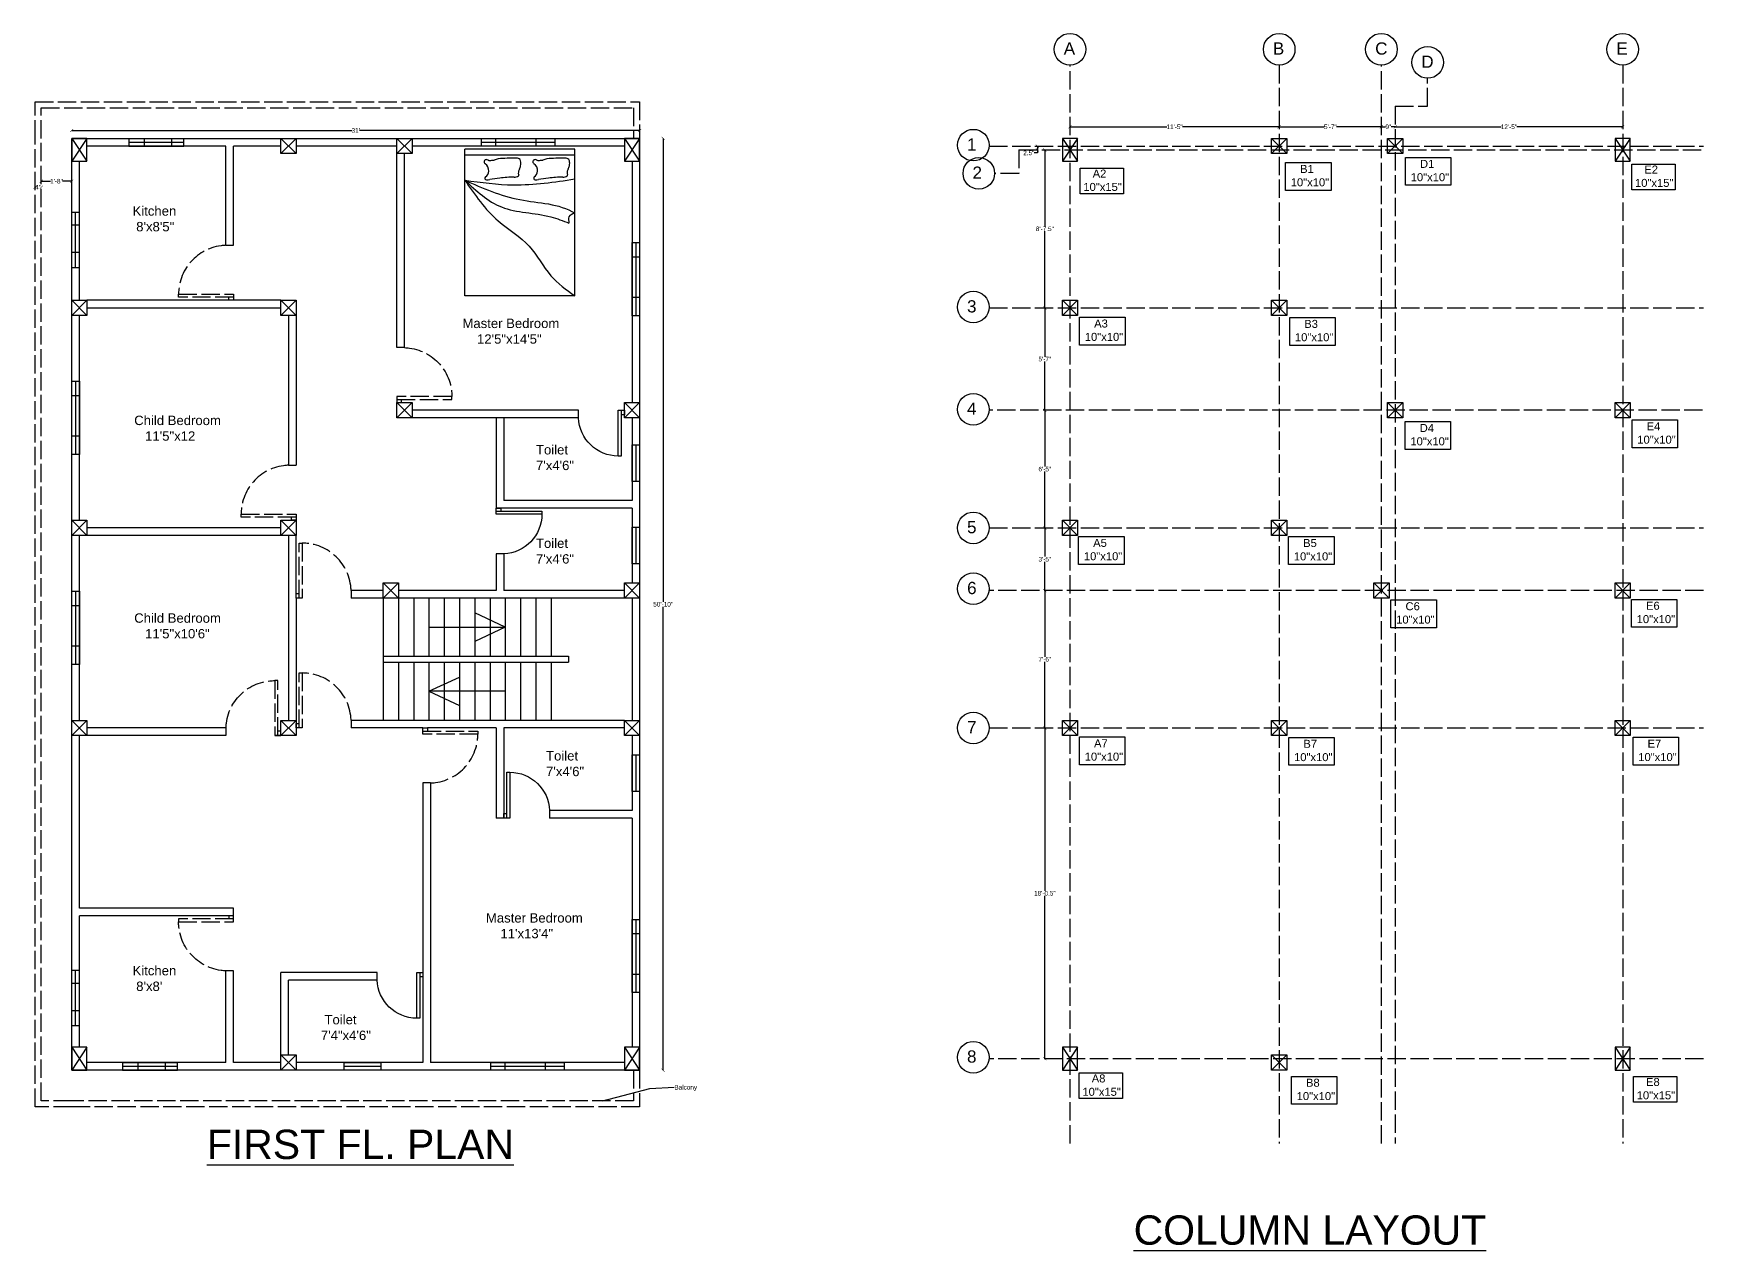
# Model space of a CAD drawing. Header units: inches. Extents: x -19338 to 11623, y -1285 to 3664.
# Drawn here: x -2094 to -1000, y -58 to 738 of the extents above; entities that cross this region are included whole.
import ezdxf

# ---------------------------------------------------------------- set-up
doc = ezdxf.new("R2010")
doc.units = ezdxf.units.IN
doc.header["$MEASUREMENT"] = 0
doc.linetypes.add('ACAD_ISO02W100', pattern=[15, 12, -3])
doc.layers.get('0').update_dxf_attribs({"color": 18})
for name, color, linetype in [('Balcony', 210, 'ACAD_ISO02W100'), ('C', 141, 'Continuous'), ('C1', 10, 'Continuous'), ('D1', 231, 'ACAD_ISO02W100'), ('D2', 31, 'Continuous'), ('V', 150, 'Continuous'), ('W', 70, 'Continuous'), ('W1', 120, 'Continuous')]:
    doc.layers.add(name, color=color, linetype=linetype)
doc.layers.add('Naming', color=50, linetype='Continuous', plot=False)
doc.styles.get("Standard").update_dxf_attribs({"font": 'arial.ttf'})
doc.dimstyles.get("Standard").update_dxf_attribs({"dimtxt": 3, "dimasz": 2, "dimexe": 0.18, "dimexo": 0.0625, "dimgap": 0.09, "dimtad": 0, "dimtih": 1, "dimtoh": 1, "dimdsep": 46, "dimlunit": 3, "dimtxsty": 'Standard', "dimblk": 'ARCHTICK', "dimcen": 0.09, "dimse1": 1, "dimse2": 1, "dimclrd": 2, "dimadec": 0, "dimazin": 0, "dimtfac": 1, "dimtofl": 0, "dimtmove": 0, "dimatfit": 3, "dimfxl": 1, "dimtolj": 1, "dimtzin": 0, "dimarcsym": 0})

# ---------------------------------------------------------------- blocks, each defined once
blk = doc.blocks.new('D1')
at = {"layer": 'D1'}
blk.add_lwpolyline([(-36, 2), (-36, 4), (0, 4), (0, 2)], close=True, dxfattribs=at)
blk.add_lwpolyline([(0, 2), (0, 0), (-3, 0), (-3, 2)], dxfattribs=at)
blk.add_arc((-4, 4), 32, 91.8188, 180, dxfattribs=at)
blk = doc.blocks.new('D2')
at = {"layer": 'D2'}
blk.add_lwpolyline([(-4, 0), (-2, 0), (-2, 30), (-4, 30)], close=True, dxfattribs=at)
blk.add_lwpolyline([(-2, 0), (0, 0), (0, 3), (-2, 3)], dxfattribs=at)
blk.add_arc((-4, 3.98), 26.02, 90, 177.75339, dxfattribs=at)
blk = doc.blocks.new('_ArchTick')
at = {"color": 0, "linetype": 'ByBlock', "const_width": 0.15}
blk.add_lwpolyline([(-0.5, -0.5), (0.5, 0.5)], dxfattribs=at)
blk = doc.blocks.new('*D106')
at = {"color": 2, "lineweight": -2, "transparency": 16777216}
for p, q in [((-1436.4, 660.2), (-1438.4, 660.2)), ((-1436.4, 664.7), (-1436.4, 662.2)), ((-1436.4, 662.2), (-1436.4, 660.2))]:
    blk.add_line(p, q, dxfattribs=at)
at = {"layer": 'Defpoints', "color": 0, "transparency": 16777216}
for p in [(-1436.4, 662.2), (-1435.6, 664.7), (-1435.6, 662.2)]:
    blk.add_point(p, dxfattribs=at)
at = {"color": 2, "lineweight": -2, "transparency": 16777216, "xscale": 2, "yscale": 2, "zscale": 2}
for p, rotation in [((-1436.4, 664.7), 90), ((-1436.4, 662.2), 270)]:
    blk.add_blockref('_ArchTick', p, dxfattribs=dict(at, rotation=rotation))
at = {"color": 0, "transparency": 16777216, "insert": (-1442, 660.2), "char_height": 3, "attachment_point": 5}
blk.add_mtext('\\A1;2.5"', dxfattribs=at)
blk = doc.blocks.new('*D107')
at = {"color": 2, "lineweight": -2, "transparency": 16777216}
for p, q in [((-1431.5, 662.2), (-1431.5, 612.1)), ((-1431.5, 558.7), (-1431.5, 608.9))]:
    blk.add_line(p, q, dxfattribs=at)
at = {"layer": 'Defpoints', "color": 0, "transparency": 16777216}
for p in [(-1435.6, 662.2), (-1431.5, 558.7), (-1431.5, 558.7)]:
    blk.add_point(p, dxfattribs=at)
at = {"color": 2, "lineweight": -2, "transparency": 16777216, "xscale": 2, "yscale": 2, "zscale": 2}
for p, rotation in [((-1431.5, 662.2), 90), ((-1431.5, 558.7), 270)]:
    blk.add_blockref('_ArchTick', p, dxfattribs=dict(at, rotation=rotation))
at = {"color": 0, "transparency": 16777216, "insert": (-1431.5, 610.5), "char_height": 3, "attachment_point": 5}
blk.add_mtext('\\A1;8\'-7.5"', dxfattribs=at)
blk = doc.blocks.new('*D108')
at = {"color": 2, "lineweight": -2, "transparency": 16777216}
for p, q in [((-1431.5, 558.7), (-1431.5, 526.8)), ((-1431.5, 491.7), (-1431.5, 523.6))]:
    blk.add_line(p, q, dxfattribs=at)
at = {"layer": 'Defpoints', "color": 0, "transparency": 16777216}
for p in [(-1431.5, 558.7), (-1431.5, 491.7), (-1431.5, 491.7)]:
    blk.add_point(p, dxfattribs=at)
at = {"color": 2, "lineweight": -2, "transparency": 16777216, "xscale": 2, "yscale": 2, "zscale": 2}
for p, rotation in [((-1431.5, 558.7), 90), ((-1431.5, 491.7), 270)]:
    blk.add_blockref('_ArchTick', p, dxfattribs=dict(at, rotation=rotation))
at = {"color": 0, "transparency": 16777216, "insert": (-1431.5, 525.2), "char_height": 3, "attachment_point": 5}
blk.add_mtext('\\A1;5\'-7"', dxfattribs=at)
blk = doc.blocks.new('*D109')
at = {"color": 2, "lineweight": -2, "transparency": 16777216}
for p, q in [((-1431.5, 491.7), (-1431.5, 454.9)), ((-1431.5, 414.7), (-1431.5, 451.6))]:
    blk.add_line(p, q, dxfattribs=at)
at = {"layer": 'Defpoints', "color": 0, "transparency": 16777216}
for p in [(-1431.5, 491.7), (-1431.5, 414.7), (-1431.5, 414.7)]:
    blk.add_point(p, dxfattribs=at)
at = {"color": 2, "lineweight": -2, "transparency": 16777216, "xscale": 2, "yscale": 2, "zscale": 2}
for p, rotation in [((-1431.5, 491.7), 90), ((-1431.5, 414.7), 270)]:
    blk.add_blockref('_ArchTick', p, dxfattribs=dict(at, rotation=rotation))
at = {"color": 0, "transparency": 16777216, "insert": (-1431.5, 453.2), "char_height": 3, "attachment_point": 5}
blk.add_mtext('\\A1;6\'-5"', dxfattribs=at)
blk = doc.blocks.new('*D110')
at = {"color": 2, "lineweight": -2, "transparency": 16777216}
for p, q in [((-1431.5, 414.7), (-1431.5, 395.9)), ((-1431.5, 373.7), (-1431.5, 392.6))]:
    blk.add_line(p, q, dxfattribs=at)
at = {"layer": 'Defpoints', "color": 0, "transparency": 16777216}
for p in [(-1431.5, 414.7), (-1431.5, 373.7), (-1431.5, 373.7)]:
    blk.add_point(p, dxfattribs=at)
at = {"color": 2, "lineweight": -2, "transparency": 16777216, "xscale": 2, "yscale": 2, "zscale": 2}
for p, rotation in [((-1431.5, 414.7), 90), ((-1431.5, 373.7), 270)]:
    blk.add_blockref('_ArchTick', p, dxfattribs=dict(at, rotation=rotation))
at = {"color": 0, "transparency": 16777216, "insert": (-1431.5, 394.2), "char_height": 3, "attachment_point": 5}
blk.add_mtext('\\A1;3\'-5"', dxfattribs=at)
blk = doc.blocks.new('*D111')
at = {"color": 2, "lineweight": -2, "transparency": 16777216}
for p, q in [((-1431.5, 373.7), (-1431.5, 330.4)), ((-1431.5, 283.7), (-1431.5, 327.1))]:
    blk.add_line(p, q, dxfattribs=at)
at = {"layer": 'Defpoints', "color": 0, "transparency": 16777216}
for p in [(-1431.5, 373.7), (-1431.5, 283.7), (-1431.5, 283.7)]:
    blk.add_point(p, dxfattribs=at)
at = {"color": 2, "lineweight": -2, "transparency": 16777216, "xscale": 2, "yscale": 2, "zscale": 2}
for p, rotation in [((-1431.5, 373.7), 90), ((-1431.5, 283.7), 270)]:
    blk.add_blockref('_ArchTick', p, dxfattribs=dict(at, rotation=rotation))
at = {"color": 0, "transparency": 16777216, "insert": (-1431.5, 328.7), "char_height": 3, "attachment_point": 5}
blk.add_mtext('\\A1;7\'-6"', dxfattribs=at)
blk = doc.blocks.new('*D112')
at = {"color": 2, "lineweight": -2, "transparency": 16777216}
for p, q in [((-1431.5, 283.7), (-1431.5, 177.1)), ((-1431.5, 67.2), (-1431.5, 173.9))]:
    blk.add_line(p, q, dxfattribs=at)
at = {"layer": 'Defpoints', "color": 0, "transparency": 16777216}
for p in [(-1431.5, 283.7), (-1431.5, 67.2), (-1431.5, 67.2)]:
    blk.add_point(p, dxfattribs=at)
at = {"color": 2, "lineweight": -2, "transparency": 16777216, "xscale": 2, "yscale": 2, "zscale": 2}
for p, rotation in [((-1431.5, 283.7), 90), ((-1431.5, 67.2), 270)]:
    blk.add_blockref('_ArchTick', p, dxfattribs=dict(at, rotation=rotation))
at = {"color": 0, "transparency": 16777216, "insert": (-1431.5, 175.5), "char_height": 3, "attachment_point": 5}
blk.add_mtext('\\A1;18\'-0.5"', dxfattribs=at)
blk = doc.blocks.new('*D113')
at = {"color": 2, "lineweight": -2, "transparency": 16777216}
for p, q in [((-1415, 677.3), (-1351.6, 677.3)), ((-1278, 677.3), (-1341.4, 677.3))]:
    blk.add_line(p, q, dxfattribs=at)
at = {"layer": 'Defpoints', "color": 0, "transparency": 16777216}
for p in [(-1415, 672.4), (-1278, 677.3), (-1278, 672.4)]:
    blk.add_point(p, dxfattribs=at)
at = {"color": 2, "lineweight": -2, "transparency": 16777216, "xscale": 2, "yscale": 2, "zscale": 2, "rotation": 180}
blk.add_blockref('_ArchTick', (-1415, 677.3), dxfattribs=at)
at = {"color": 2, "lineweight": -2, "transparency": 16777216, "xscale": 2, "yscale": 2, "zscale": 2}
blk.add_blockref('_ArchTick', (-1278, 677.3), dxfattribs=at)
at = {"color": 0, "transparency": 16777216, "insert": (-1346.5, 677.3), "char_height": 3, "attachment_point": 5}
blk.add_mtext('\\A1;11\'-5"', dxfattribs=at)
blk = doc.blocks.new('*D114')
at = {"color": 2, "lineweight": -2, "transparency": 16777216}
for p, q in [((-1278, 677.3), (-1248.6, 677.3)), ((-1211, 677.3), (-1240.4, 677.3))]:
    blk.add_line(p, q, dxfattribs=at)
at = {"layer": 'Defpoints', "color": 0, "transparency": 16777216}
for p in [(-1278, 672.4), (-1211, 677.3), (-1211, 677.3)]:
    blk.add_point(p, dxfattribs=at)
at = {"color": 2, "lineweight": -2, "transparency": 16777216, "xscale": 2, "yscale": 2, "zscale": 2, "rotation": 180}
blk.add_blockref('_ArchTick', (-1278, 677.3), dxfattribs=at)
at = {"color": 2, "lineweight": -2, "transparency": 16777216, "xscale": 2, "yscale": 2, "zscale": 2}
blk.add_blockref('_ArchTick', (-1211, 677.3), dxfattribs=at)
at = {"color": 0, "transparency": 16777216, "insert": (-1244.5, 677.3), "char_height": 3, "attachment_point": 5}
blk.add_mtext('\\A1;5\'-7"', dxfattribs=at)
blk = doc.blocks.new('*D115')
at = {"color": 2, "lineweight": -2, "transparency": 16777216}
for p, q in [((-1211, 677.3), (-1208.3, 677.3)), ((-1202, 677.3), (-1204.7, 677.3))]:
    blk.add_line(p, q, dxfattribs=at)
at = {"layer": 'Defpoints', "color": 0, "transparency": 16777216}
for p in [(-1211, 677.3), (-1202, 677.3), (-1202, 677.3)]:
    blk.add_point(p, dxfattribs=at)
at = {"color": 2, "lineweight": -2, "transparency": 16777216, "xscale": 2, "yscale": 2, "zscale": 2, "rotation": 180}
blk.add_blockref('_ArchTick', (-1211, 677.3), dxfattribs=at)
at = {"color": 2, "lineweight": -2, "transparency": 16777216, "xscale": 2, "yscale": 2, "zscale": 2}
blk.add_blockref('_ArchTick', (-1202, 677.3), dxfattribs=at)
at = {"color": 0, "transparency": 16777216, "insert": (-1206.5, 677.3), "char_height": 3, "attachment_point": 5}
blk.add_mtext('\\A1;9"', dxfattribs=at)
blk = doc.blocks.new('*D116')
at = {"color": 2, "lineweight": -2, "transparency": 16777216}
for p, q in [((-1202, 677.3), (-1132.6, 677.3)), ((-1053, 677.3), (-1122.4, 677.3))]:
    blk.add_line(p, q, dxfattribs=at)
at = {"layer": 'Defpoints', "color": 0, "transparency": 16777216}
for p in [(-1202, 677.3), (-1053, 677.3), (-1053, 677.3)]:
    blk.add_point(p, dxfattribs=at)
at = {"color": 2, "lineweight": -2, "transparency": 16777216, "xscale": 2, "yscale": 2, "zscale": 2, "rotation": 180}
blk.add_blockref('_ArchTick', (-1202, 677.3), dxfattribs=at)
at = {"color": 2, "lineweight": -2, "transparency": 16777216, "xscale": 2, "yscale": 2, "zscale": 2}
blk.add_blockref('_ArchTick', (-1053, 677.3), dxfattribs=at)
at = {"color": 0, "transparency": 16777216, "insert": (-1127.5, 677.3), "char_height": 3, "attachment_point": 5}
blk.add_mtext('\\A1;12\'-5"', dxfattribs=at)
blk = doc.blocks.new('*D187')
at = {"color": 2, "lineweight": -2, "transparency": 16777216}
for p, q in [((-2068.9, 674.9), (-1885.5, 674.9)), ((-1696.9, 674.9), (-1880.3, 674.9))]:
    blk.add_line(p, q, dxfattribs=at)
at = {"layer": 'Defpoints', "color": 0, "transparency": 16777216}
for p in [(-2068.9, 669.7), (-1696.9, 674.9), (-1696.9, 669.7)]:
    blk.add_point(p, dxfattribs=at)
at = {"color": 2, "lineweight": -2, "transparency": 16777216, "xscale": 2, "yscale": 2, "zscale": 2, "rotation": 180}
blk.add_blockref('_ArchTick', (-2068.9, 674.9), dxfattribs=at)
at = {"color": 2, "lineweight": -2, "transparency": 16777216, "xscale": 2, "yscale": 2, "zscale": 2}
blk.add_blockref('_ArchTick', (-1696.9, 674.9), dxfattribs=at)
at = {"color": 0, "transparency": 16777216, "insert": (-1882.9, 674.9), "char_height": 3, "attachment_point": 5}
blk.add_mtext("\\A1;31'", dxfattribs=at)
blk = doc.blocks.new('*D188')
at = {"color": 2, "lineweight": -2, "transparency": 16777216}
for p, q in [((-1681.5, 669.7), (-1681.5, 366.4)), ((-1681.5, 59.7), (-1681.5, 363.1))]:
    blk.add_line(p, q, dxfattribs=at)
at = {"layer": 'Defpoints', "color": 0, "transparency": 16777216}
for p in [(-1696.9, 669.7), (-1696.9, 59.7), (-1681.5, 59.7)]:
    blk.add_point(p, dxfattribs=at)
at = {"color": 2, "lineweight": -2, "transparency": 16777216, "xscale": 2, "yscale": 2, "zscale": 2}
for p, rotation in [((-1681.5, 669.7), 90), ((-1681.5, 59.7), 270)]:
    blk.add_blockref('_ArchTick', p, dxfattribs=dict(at, rotation=rotation))
at = {"color": 0, "transparency": 16777216, "insert": (-1681.5, 364.7), "char_height": 3, "attachment_point": 5}
blk.add_mtext('\\A1;50\'-10"', dxfattribs=at)
blk = doc.blocks.new('*D189')
at = {"color": 2, "lineweight": -2, "transparency": 16777216}
for p, q in [((-2092.9, 637.8), (-2092.8, 637.8)), ((-2088.9, 637.8), (-2089, 637.8))]:
    blk.add_line(p, q, dxfattribs=at)
at = {"layer": 'Defpoints', "color": 0, "transparency": 16777216}
for p in [(-2092.9, 637.8), (-2092.9, 637.8), (-2088.9, 637.8)]:
    blk.add_point(p, dxfattribs=at)
at = {"color": 2, "lineweight": -2, "transparency": 16777216, "xscale": 2, "yscale": 2, "zscale": 2, "rotation": 180}
blk.add_blockref('_ArchTick', (-2092.9, 637.8), dxfattribs=at)
at = {"color": 2, "lineweight": -2, "transparency": 16777216, "xscale": 2, "yscale": 2, "zscale": 2}
blk.add_blockref('_ArchTick', (-2088.9, 637.8), dxfattribs=at)
at = {"color": 0, "transparency": 16777216, "insert": (-2090.9, 637.8), "char_height": 3, "attachment_point": 5}
blk.add_mtext('\\A1;4"', dxfattribs=at)
blk = doc.blocks.new('*D190')
at = {"color": 2, "lineweight": -2, "transparency": 16777216}
for p, q in [((-2088.9, 641.7), (-2082.8, 641.7)), ((-2068.9, 641.7), (-2075, 641.7))]:
    blk.add_line(p, q, dxfattribs=at)
at = {"layer": 'Defpoints', "color": 0, "transparency": 16777216}
for p in [(-2088.9, 641.7), (-2088.9, 641.5), (-2068.9, 640)]:
    blk.add_point(p, dxfattribs=at)
at = {"color": 2, "lineweight": -2, "transparency": 16777216, "xscale": 2, "yscale": 2, "zscale": 2, "rotation": 180}
blk.add_blockref('_ArchTick', (-2088.9, 641.7), dxfattribs=at)
at = {"color": 2, "lineweight": -2, "transparency": 16777216, "xscale": 2, "yscale": 2, "zscale": 2}
blk.add_blockref('_ArchTick', (-2068.9, 641.7), dxfattribs=at)
at = {"color": 0, "transparency": 16777216, "insert": (-2078.9, 641.7), "char_height": 3, "attachment_point": 5}
blk.add_mtext('\\A1;1\'-8"', dxfattribs=at)

msp = doc.modelspace()

# ---------------------------------------------------------------- linework, layer by layer
at = {"linetype": 'ACAD_ISO02W100'}
for p, q in [((-1414.995, 11.73), (-1414.995, 717.73)), ((-1277.995, 717.73), (-1277.995, 11.73)), ((-1210.995, 11.73), (-1210.995, 717.73)), ((-1052.995, 717.73), (-1052.995, 11.73)), ((-1180.774, 690.729), (-1180.774, 709.084)), ((-1201.995, 690.729), (-1201.995, 11.73)), ((-1201.995, 690.729), (-1180.774, 690.729)), ((-1467.995, 664.73), (-999.995, 664.73)), ((-1448.511, 662.23), (-999.995, 662.23)), ((-1448.511, 662.23), (-1448.511, 646.806)), ((-1448.511, 646.806), (-1464.38, 646.806)), ((-1467.995, 558.73), (-999.995, 558.73)), ((-1000.661, 491.73), (-1467.995, 491.73)), ((-1467.995, 414.73), (-999.995, 414.73)), ((-999.995, 373.73), (-1467.995, 373.73)), ((-1467.995, 283.73), (-999.995, 283.73)), ((-999.995, 67.23), (-1467.995, 67.23))]:
    msp.add_line(p, q, dxfattribs=at)
for p, q in [((-1967.901, 664.73), (-2058.901, 664.73)), ((-1967.901, 599.73), (-1967.901, 664.73)), ((-1962.901, 599.73), (-1962.901, 664.73)), ((-1931.901, 664.73), (-1962.901, 664.73)), ((-1855.901, 664.73), (-1921.901, 664.73)), ((-1855.901, 532.73), (-1855.901, 659.73)), ((-1850.901, 532.73), (-1850.901, 659.73)), ((-1706.901, 664.73), (-1845.901, 664.73)), ((-1739.397, 662.701), (-1811.397, 662.701)), ((-1811.397, 566.701), (-1811.397, 662.701)), ((-1739.397, 658.701), (-1811.397, 658.701)), ((-1739.397, 566.701), (-1739.397, 662.701)), ((-2063.901, 563.73), (-2063.901, 654.73)), ((-1701.901, 654.73), (-1701.901, 496.73)), ((-1967.901, 599.73), (-1962.901, 599.73)), ((-1965.901, 563.73), (-2058.901, 563.73)), ((-2058.901, 558.73), (-1931.901, 558.73)), ((-1931.901, 563.73), (-1962.901, 563.73)), ((-1739.397, 566.701), (-1811.397, 566.701)), ((-2063.901, 419.73), (-2063.901, 553.73)), ((-1926.901, 553.73), (-1926.901, 455.73)), ((-1921.901, 553.73), (-1921.901, 455.73)), ((-1850.901, 532.73), (-1855.901, 532.73)), ((-1736.901, 491.73), (-1845.901, 491.73)), ((-1736.901, 486.73), (-1845.901, 486.73)), ((-1790.901, 486.73), (-1790.901, 427.73)), ((-1785.901, 486.73), (-1785.901, 432.73)), ((-1736.901, 486.73), (-1736.901, 491.73)), ((-1701.901, 486.73), (-1701.901, 432.73)), ((-1926.901, 455.73), (-1921.901, 455.73)), ((-1701.901, 427.73), (-1790.901, 427.73)), ((-1701.901, 432.73), (-1785.901, 432.73)), ((-1701.901, 427.73), (-1701.901, 378.73)), ((-2063.901, 288.73), (-2063.901, 409.73)), ((-1931.901, 414.73), (-2058.901, 414.73)), ((-1931.901, 409.73), (-2058.901, 409.73)), ((-1926.901, 409.73), (-1926.901, 368.73)), ((-1921.901, 371.73), (-1921.901, 409.73)), ((-1785.901, 397.73), (-1790.901, 397.73)), ((-1790.901, 397.73), (-1790.901, 373.73)), ((-1785.901, 397.73), (-1785.901, 373.73)), ((-1864.901, 373.73), (-1885.901, 373.73)), ((-1885.901, 373.73), (-1885.901, 368.73)), ((-1790.901, 373.73), (-1854.901, 373.73)), ((-1706.901, 373.73), (-1785.901, 373.73)), ((-1926.901, 368.73), (-1926.901, 288.73)), ((-1921.901, 368.73), (-1921.901, 288.73)), ((-1706.901, 368.73), (-1885.901, 368.73)), ((-1864.901, 368.73), (-1864.901, 288.73)), ((-1854.901, 368.73), (-1854.901, 330.73)), ((-1844.901, 368.73), (-1844.901, 330.73)), ((-1834.901, 368.73), (-1834.901, 330.73)), ((-1824.901, 368.73), (-1824.901, 330.73)), ((-1814.901, 368.73), (-1814.901, 330.73)), ((-1804.901, 368.73), (-1804.901, 330.73)), ((-1794.901, 368.73), (-1794.901, 330.73)), ((-1784.901, 368.73), (-1784.901, 330.73)), ((-1774.901, 368.73), (-1774.901, 330.73)), ((-1764.901, 368.73), (-1764.901, 330.73)), ((-1754.901, 368.73), (-1754.901, 330.73)), ((-1701.901, 368.73), (-1701.901, 288.73)), ((-1784.901, 349.73), (-1804.901, 359.081)), ((-1834.901, 349.73), (-1784.901, 349.73)), ((-1784.901, 349.73), (-1804.901, 340.379)), ((-1864.901, 330.73), (-1743.499, 330.73)), ((-1743.499, 330.73), (-1743.499, 326.73)), ((-1864.901, 326.73), (-1743.499, 326.73)), ((-1854.901, 326.73), (-1854.901, 288.73)), ((-1844.901, 326.73), (-1844.901, 288.73)), ((-1834.901, 326.73), (-1834.901, 288.73)), ((-1824.901, 326.73), (-1824.901, 288.73)), ((-1814.901, 326.73), (-1814.901, 288.73)), ((-1804.901, 326.73), (-1804.901, 288.73)), ((-1794.901, 326.73), (-1794.901, 288.73)), ((-1784.901, 326.73), (-1784.901, 288.73)), ((-1774.901, 326.73), (-1774.901, 288.73)), ((-1764.901, 326.73), (-1764.901, 288.73)), ((-1754.901, 326.73), (-1754.901, 288.73)), ((-1834.901, 307.73), (-1814.901, 317.081)), ((-1784.901, 307.73), (-1834.901, 307.73)), ((-1834.901, 307.73), (-1814.901, 298.379)), ((-1706.901, 288.73), (-1885.901, 288.73)), ((-1885.901, 288.73), (-1885.901, 283.73)), ((-1967.901, 278.73), (-2063.901, 278.73)), ((-2063.901, 165.73), (-2063.901, 278.73)), ((-1967.901, 283.73), (-2058.901, 283.73)), ((-1967.901, 283.73), (-1967.901, 278.73)), ((-1931.901, 278.73), (-1935.901, 278.73)), ((-1917.901, 283.73), (-1921.901, 283.73)), ((-1838.901, 283.73), (-1885.901, 283.73)), ((-1790.901, 283.73), (-1835.901, 283.73)), ((-1790.901, 283.73), (-1790.901, 224.73)), ((-1706.901, 283.73), (-1785.901, 283.73)), ((-1785.901, 283.73), (-1785.901, 224.73)), ((-1701.901, 278.73), (-1701.901, 229.73)), ((-1833.901, 247.73), (-1838.901, 247.73)), ((-1838.901, 247.73), (-1838.901, 123.73)), ((-1833.901, 247.73), (-1833.901, 64.73)), ((-1785.901, 224.73), (-1790.901, 224.73)), ((-1701.901, 229.73), (-1755.901, 229.73)), ((-1755.901, 229.73), (-1755.901, 224.73)), ((-1701.901, 224.73), (-1755.901, 224.73)), ((-1701.901, 224.73), (-1701.901, 74.73)), ((-1962.901, 165.73), (-2063.901, 165.73)), ((-1962.901, 160.73), (-1962.901, 165.73)), ((-2063.901, 74.73), (-2063.901, 160.73)), ((-1962.901, 160.73), (-2063.901, 160.73)), ((-1967.901, 64.73), (-1967.901, 124.73)), ((-1962.901, 124.73), (-1967.901, 124.73)), ((-1962.901, 64.73), (-1962.901, 124.73)), ((-1868.901, 123.73), (-1931.901, 123.73)), ((-1931.901, 69.73), (-1931.901, 123.73)), ((-1868.901, 118.73), (-1868.901, 123.73)), ((-1838.901, 120.73), (-1838.901, 64.73)), ((-1868.901, 118.73), (-1926.901, 118.73)), ((-1926.901, 69.73), (-1926.901, 118.73)), ((-1967.901, 64.73), (-2058.901, 64.73)), ((-1931.868, 64.73), (-1962.901, 64.73)), ((-1838.901, 64.73), (-1921.868, 64.73)), ((-1706.901, 64.73), (-1833.901, 64.73))]:
    msp.add_line(p, q)
msp.add_lwpolyline([(-2068.901, 669.73), (-1696.901, 669.73), (-1696.901, 59.73), (-2068.901, 59.73)], close=True)
at = {"color": 240, "true_color": 0xed1f24}
for points in [[(-1195.268, 657.23), (-1165.482, 657.23), (-1165.482, 638.994), (-1195.268, 638.994)], [(-1273.833, 653.893), (-1244.046, 653.893), (-1244.046, 635.657), (-1273.833, 635.657)], [(-1408.726, 552.684), (-1378.94, 552.684), (-1378.94, 534.448), (-1408.726, 534.448)], [(-1271.098, 552.455), (-1241.311, 552.455), (-1241.311, 534.219), (-1271.098, 534.219)], [(-1195.464, 484.303), (-1165.678, 484.303), (-1165.678, 466.067), (-1195.464, 466.067)], [(-1046.841, 485.384), (-1017.055, 485.384), (-1017.055, 467.148), (-1046.841, 467.148)], [(-1409.35, 409.067), (-1379.563, 409.067), (-1379.563, 390.831), (-1409.35, 390.831)], [(-1271.834, 408.986), (-1242.047, 408.986), (-1242.047, 390.75), (-1271.834, 390.75)], [(-1204.773, 367.587), (-1174.986, 367.587), (-1174.986, 349.351), (-1204.773, 349.351)], [(-1047.244, 367.921), (-1017.457, 367.921), (-1017.457, 349.685), (-1047.244, 349.685)], [(-1408.794, 277.87), (-1379.007, 277.87), (-1379.007, 259.635), (-1408.794, 259.635)], [(-1271.662, 277.54), (-1241.876, 277.54), (-1241.876, 259.304), (-1271.662, 259.304)], [(-1046.216, 277.613), (-1016.429, 277.613), (-1016.429, 259.377), (-1046.216, 259.377)], [(-1269.951, 55.648), (-1240.165, 55.648), (-1240.165, 37.412), (-1269.951, 37.412)]]:
    msp.add_lwpolyline(points, close=True, dxfattribs=at)
for centre in [(-1414.995, 728.085), (-1277.995, 728.085), (-1210.995, 728.085), (-1052.995, 728.085), (-1180.774, 719.439), (-1478.334, 665.286), (-1474.735, 646.806), (-1478.334, 559.286), (-1478.334, 492.286), (-1478.32, 414.73), (-1478.283, 374.899), (-1478.334, 283.73), (-1478.334, 68.178)]:
    msp.add_circle(centre, 10.355)
for centre, radius, start, end in [((-1777.94, 509.543), 147.267, 90, 94.541581), ((-1777.94, 651.888), 4.922, 64.96616, 90), ((-1745.999, 509.543), 147.267, 90, 94.541581), ((-1745.999, 651.888), 4.922, 64.96616, 90), ((-1797.305, 654.363), 1.478, 87.361996, 236.040611), ((-1801.208, 648.566), 5.511, 356.226103, 56.040611), ((-1800.606, 648.527), 4.907, 304.245242, 356.226103), ((-1797.359, 653.19), 2.652, 63.848391, 87.361996), ((-1794.843, 673.007), 17.68, 268.840651, 278.545674), ((-1786.448, 641.807), 14.879, 102.235748, 112.807605), ((-1773.585, 647.173), 2.83, 169.382109, 205.922247), ((-1770.191, 646.537), 6.283, 150.474102, 169.382109), ((-1776.675, 645.671), 0.606, 300.630346, 25.922247), ((-1776.635, 654.683), 1.837, 12.528808, 64.96616), ((-1782.359, 653.429), 7.701, 330.474102, 347.539151), ((-1782.32, 653.42), 7.661, 347.539151, 12.528808), ((-1765.363, 654.363), 1.478, 87.361996, 236.040611), ((-1769.267, 648.566), 5.511, 356.226103, 56.040611), ((-1768.664, 648.527), 4.907, 304.245242, 356.226103), ((-1765.417, 653.19), 2.652, 63.848391, 87.361996), ((-1762.901, 673.007), 17.68, 268.840651, 278.545674), ((-1754.506, 641.807), 14.879, 102.235748, 112.807605), ((-1741.643, 647.173), 2.83, 169.382109, 205.922247), ((-1738.249, 646.537), 6.283, 150.474102, 169.382109), ((-1744.734, 645.671), 0.606, 300.630346, 25.922247), ((-1744.693, 654.683), 1.837, 12.528808, 64.96616), ((-1750.417, 653.429), 7.701, 330.474102, 347.539151), ((-1750.379, 653.42), 7.661, 347.539151, 12.528808), ((-1797.269, 643.626), 1.022, 124.245242, 271.842194), ((-1797.841, 661.389), 18.794, 271.842194, 278.258065), ((-1768.476, 459.068), 185.647, 96.217639, 98.258065), ((-1779.043, 584.824), 59.567, 90.083619, 99.21584), ((-1779.135, 649.826), 5.435, 270.053658, 300.630346), ((-1765.328, 643.626), 1.022, 124.245242, 271.842194), ((-1765.899, 661.389), 18.794, 271.842194, 278.258065), ((-1736.535, 459.068), 185.647, 96.217639, 98.258065), ((-1747.102, 584.824), 59.567, 90.083619, 99.21584), ((-1747.194, 649.826), 5.435, 270.053658, 300.630346)]:
    msp.add_arc(centre, radius, start, end)
for points in [[(-1796.19, 655.57), (-1795.642, 655.322), (-1795.2, 655.33)], [(-1764.248, 655.57), (-1763.7, 655.322), (-1763.259, 655.33)], [(-1811.397, 642.349), (-1779.433, 639.302), (-1739.397, 643.133)], [(-1811.397, 642.349), (-1789.511, 615.685), (-1769.213, 599.12), (-1755.037, 579.821), (-1739.397, 566.701)], [(-1811.397, 642.349), (-1787.379, 624.822), (-1755.151, 618.382), (-1743.185, 614.192)], [(-1739.397, 620.701), (-1743.19, 618.401), (-1743.185, 614.192)]]:
    msp.add_spline(points, degree=3)
msp.add_open_spline([(-1811.397, 642.349), (-1799.727, 637.208), (-1776.772, 627.095), (-1749.661, 627.373), (-1739.397, 620.701)], degree=3, knots=[0, 0, 0, 0, 38.26504414, 75.27097851, 75.27097851, 75.27097851, 75.27097851])
at = {"layer": 'Balcony'}
for points in [[(-1696.901, 59.73), (-1696.901, 35.73), (-2068.901, 35.73), (-2092.901, 35.73), (-2092.901, 669.73), (-2092.901, 693.73), (-1696.901, 693.73), (-1696.901, 669.73)], [(-1700.901, 59.73), (-1700.901, 39.73), (-2068.901, 39.73), (-2088.901, 39.73), (-2088.901, 669.73), (-2088.901, 689.73), (-1700.901, 689.73), (-1700.901, 669.73)]]:
    msp.add_lwpolyline(points, dxfattribs=at)
at = {"layer": 'C'}
for p, q in [((-2058.901, 669.73), (-2068.901, 654.73)), ((-2068.901, 669.73), (-2058.901, 654.73)), ((-1696.901, 669.73), (-1706.901, 654.73)), ((-1706.901, 669.73), (-1696.901, 654.73)), ((-1409.995, 669.73), (-1419.995, 654.73)), ((-1419.995, 669.73), (-1409.995, 654.73)), ((-1409.995, 669.73), (-1419.995, 654.73)), ((-1419.995, 669.73), (-1409.995, 654.73)), ((-1047.995, 669.73), (-1057.995, 654.73)), ((-1057.995, 669.73), (-1047.995, 654.73)), ((-1047.995, 669.73), (-1057.995, 654.73)), ((-1057.995, 669.73), (-1047.995, 654.73)), ((-2058.901, 74.73), (-2068.901, 59.73)), ((-2068.901, 74.73), (-2058.901, 59.73)), ((-1696.901, 74.73), (-1706.901, 59.73)), ((-1706.901, 74.73), (-1696.901, 59.73)), ((-1409.995, 74.73), (-1419.995, 59.73)), ((-1419.995, 74.73), (-1409.995, 59.73)), ((-1409.995, 74.73), (-1419.995, 59.73)), ((-1419.995, 74.73), (-1409.995, 59.73)), ((-1047.995, 74.73), (-1057.995, 59.73)), ((-1057.995, 74.73), (-1047.995, 59.73)), ((-1047.995, 74.73), (-1057.995, 59.73)), ((-1057.995, 74.73), (-1047.995, 59.73))]:
    msp.add_line(p, q, dxfattribs=at)
for points in [[(-2068.901, 654.73), (-2058.901, 654.73), (-2058.901, 669.73), (-2068.901, 669.73)], [(-1706.901, 654.73), (-1696.901, 654.73), (-1696.901, 669.73), (-1706.901, 669.73)], [(-1419.995, 654.73), (-1409.995, 654.73), (-1409.995, 669.73), (-1419.995, 669.73)], [(-1419.995, 654.73), (-1409.995, 654.73), (-1409.995, 669.73), (-1419.995, 669.73)], [(-1057.995, 654.73), (-1047.995, 654.73), (-1047.995, 669.73), (-1057.995, 669.73)], [(-1057.995, 654.73), (-1047.995, 654.73), (-1047.995, 669.73), (-1057.995, 669.73)], [(-1408.382, 650.293), (-1379.954, 650.293), (-1379.954, 633.452), (-1408.382, 633.452)], [(-1047.053, 652.94), (-1018.625, 652.94), (-1018.625, 636.099), (-1047.053, 636.099)], [(-2068.901, 59.73), (-2058.901, 59.73), (-2058.901, 74.73), (-2068.901, 74.73)], [(-1706.901, 59.73), (-1696.901, 59.73), (-1696.901, 74.73), (-1706.901, 74.73)], [(-1419.995, 59.73), (-1409.995, 59.73), (-1409.995, 74.73), (-1419.995, 74.73)], [(-1419.995, 59.73), (-1409.995, 59.73), (-1409.995, 74.73), (-1419.995, 74.73)], [(-1057.995, 59.73), (-1047.995, 59.73), (-1047.995, 74.73), (-1057.995, 74.73)], [(-1057.995, 59.73), (-1047.995, 59.73), (-1047.995, 74.73), (-1057.995, 74.73)], [(-1409.006, 57.888), (-1380.578, 57.888), (-1380.578, 41.048), (-1409.006, 41.048)], [(-1045.929, 55.592), (-1017.501, 55.592), (-1017.501, 38.752), (-1045.929, 38.752)]]:
    msp.add_lwpolyline(points, close=True, dxfattribs=at)
at = {"layer": 'C1'}
for p, q in [((-1931.901, 669.73), (-1921.901, 659.73)), ((-1921.901, 669.73), (-1931.901, 659.73)), ((-1855.901, 669.73), (-1845.901, 659.73)), ((-1845.901, 669.73), (-1855.901, 659.73)), ((-1282.995, 669.73), (-1272.995, 659.73)), ((-1272.995, 669.73), (-1282.995, 659.73)), ((-1282.995, 669.73), (-1272.995, 659.73)), ((-1272.995, 669.73), (-1282.995, 659.73)), ((-1206.995, 669.73), (-1196.995, 659.73)), ((-1196.995, 669.73), (-1206.995, 659.73)), ((-1206.995, 669.73), (-1196.995, 659.73)), ((-1196.995, 669.73), (-1206.995, 659.73)), ((-2068.901, 563.73), (-2058.901, 553.73)), ((-2058.901, 563.73), (-2068.901, 553.73)), ((-1931.901, 563.73), (-1921.901, 553.73)), ((-1921.901, 563.73), (-1931.901, 553.73)), ((-1419.995, 563.73), (-1409.995, 553.73)), ((-1409.995, 563.73), (-1419.995, 553.73)), ((-1419.995, 563.73), (-1409.995, 553.73)), ((-1409.995, 563.73), (-1419.995, 553.73)), ((-1282.995, 563.73), (-1272.995, 553.73)), ((-1272.995, 563.73), (-1282.995, 553.73)), ((-1282.995, 563.73), (-1272.995, 553.73)), ((-1272.995, 563.73), (-1282.995, 553.73)), ((-1855.901, 496.73), (-1845.901, 486.73)), ((-1845.901, 496.73), (-1855.901, 486.73)), ((-1706.901, 496.73), (-1696.901, 486.73)), ((-1696.901, 496.73), (-1706.901, 486.73)), ((-1206.995, 496.73), (-1196.995, 486.73)), ((-1196.995, 496.73), (-1206.995, 486.73)), ((-1206.995, 496.73), (-1196.995, 486.73)), ((-1196.995, 496.73), (-1206.995, 486.73)), ((-1057.995, 496.73), (-1047.995, 486.73)), ((-1047.995, 496.73), (-1057.995, 486.73)), ((-1057.995, 496.73), (-1047.995, 486.73)), ((-1047.995, 496.73), (-1057.995, 486.73)), ((-2068.901, 419.73), (-2058.901, 409.73)), ((-2058.901, 419.73), (-2068.901, 409.73)), ((-1931.901, 419.73), (-1921.901, 409.73)), ((-1921.901, 419.73), (-1931.901, 409.73)), ((-1419.995, 419.73), (-1409.995, 409.73)), ((-1409.995, 419.73), (-1419.995, 409.73)), ((-1419.995, 419.73), (-1409.995, 409.73)), ((-1409.995, 419.73), (-1419.995, 409.73)), ((-1282.995, 419.73), (-1272.995, 409.73)), ((-1272.995, 419.73), (-1282.995, 409.73)), ((-1282.995, 419.73), (-1272.995, 409.73)), ((-1272.995, 419.73), (-1282.995, 409.73)), ((-1864.901, 378.73), (-1854.901, 368.73)), ((-1854.901, 378.73), (-1864.901, 368.73)), ((-1706.901, 378.73), (-1696.901, 368.73)), ((-1696.901, 378.73), (-1706.901, 368.73)), ((-1215.995, 378.73), (-1205.995, 368.73)), ((-1205.995, 378.73), (-1215.995, 368.73)), ((-1215.995, 378.73), (-1205.995, 368.73)), ((-1205.995, 378.73), (-1215.995, 368.73)), ((-1057.995, 378.73), (-1047.995, 368.73)), ((-1047.995, 378.73), (-1057.995, 368.73)), ((-1057.995, 378.73), (-1047.995, 368.73)), ((-1047.995, 378.73), (-1057.995, 368.73)), ((-2068.901, 288.73), (-2058.901, 278.73)), ((-2058.901, 288.73), (-2068.901, 278.73)), ((-1931.901, 288.73), (-1921.901, 278.73)), ((-1921.901, 288.73), (-1931.901, 278.73)), ((-1706.901, 288.73), (-1696.901, 278.73)), ((-1696.901, 288.73), (-1706.901, 278.73)), ((-1419.995, 288.73), (-1409.995, 278.73)), ((-1409.995, 288.73), (-1419.995, 278.73)), ((-1419.995, 288.73), (-1409.995, 278.73)), ((-1409.995, 288.73), (-1419.995, 278.73)), ((-1282.995, 288.73), (-1272.995, 278.73)), ((-1272.995, 288.73), (-1282.995, 278.73)), ((-1282.995, 288.73), (-1272.995, 278.73)), ((-1272.995, 288.73), (-1282.995, 278.73)), ((-1057.995, 288.73), (-1047.995, 278.73)), ((-1047.995, 288.73), (-1057.995, 278.73)), ((-1057.995, 288.73), (-1047.995, 278.73)), ((-1047.995, 288.73), (-1057.995, 278.73)), ((-1931.901, 69.73), (-1921.901, 59.73)), ((-1921.901, 69.73), (-1931.901, 59.73)), ((-1282.995, 69.73), (-1272.995, 59.73)), ((-1272.995, 69.73), (-1282.995, 59.73))]:
    msp.add_line(p, q, dxfattribs=at)
for points in [[(-1921.901, 659.73), (-1931.901, 659.73), (-1931.901, 669.73), (-1921.901, 669.73)], [(-1845.901, 659.73), (-1855.901, 659.73), (-1855.901, 669.73), (-1845.901, 669.73)], [(-1272.995, 659.73), (-1282.995, 659.73), (-1282.995, 669.73), (-1272.995, 669.73)], [(-1272.995, 659.73), (-1282.995, 659.73), (-1282.995, 669.73), (-1272.995, 669.73)], [(-1196.995, 659.73), (-1206.995, 659.73), (-1206.995, 669.73), (-1196.995, 669.73)], [(-1196.995, 659.73), (-1206.995, 659.73), (-1206.995, 669.73), (-1196.995, 669.73)], [(-2058.901, 553.73), (-2068.901, 553.73), (-2068.901, 563.73), (-2058.901, 563.73)], [(-1921.901, 553.73), (-1931.901, 553.73), (-1931.901, 563.73), (-1921.901, 563.73)], [(-1409.995, 553.73), (-1419.995, 553.73), (-1419.995, 563.73), (-1409.995, 563.73)], [(-1409.995, 553.73), (-1419.995, 553.73), (-1419.995, 563.73), (-1409.995, 563.73)], [(-1272.995, 553.73), (-1282.995, 553.73), (-1282.995, 563.73), (-1272.995, 563.73)], [(-1272.995, 553.73), (-1282.995, 553.73), (-1282.995, 563.73), (-1272.995, 563.73)], [(-1845.901, 486.73), (-1855.901, 486.73), (-1855.901, 496.73), (-1845.901, 496.73)], [(-1696.901, 486.73), (-1706.901, 486.73), (-1706.901, 496.73), (-1696.901, 496.73)], [(-1196.995, 486.73), (-1206.995, 486.73), (-1206.995, 496.73), (-1196.995, 496.73)], [(-1196.995, 486.73), (-1206.995, 486.73), (-1206.995, 496.73), (-1196.995, 496.73)], [(-1047.995, 486.73), (-1057.995, 486.73), (-1057.995, 496.73), (-1047.995, 496.73)], [(-1047.995, 486.73), (-1057.995, 486.73), (-1057.995, 496.73), (-1047.995, 496.73)], [(-2058.901, 409.73), (-2068.901, 409.73), (-2068.901, 419.73), (-2058.901, 419.73)], [(-1921.901, 409.73), (-1931.901, 409.73), (-1931.901, 419.73), (-1921.901, 419.73)], [(-1409.995, 409.73), (-1419.995, 409.73), (-1419.995, 419.73), (-1409.995, 419.73)], [(-1409.995, 409.73), (-1419.995, 409.73), (-1419.995, 419.73), (-1409.995, 419.73)], [(-1272.995, 409.73), (-1282.995, 409.73), (-1282.995, 419.73), (-1272.995, 419.73)], [(-1272.995, 409.73), (-1282.995, 409.73), (-1282.995, 419.73), (-1272.995, 419.73)], [(-1854.901, 368.73), (-1864.901, 368.73), (-1864.901, 378.73), (-1854.901, 378.73)], [(-1696.901, 368.73), (-1706.901, 368.73), (-1706.901, 378.73), (-1696.901, 378.73)], [(-1205.995, 368.73), (-1215.995, 368.73), (-1215.995, 378.73), (-1205.995, 378.73)], [(-1205.995, 368.73), (-1215.995, 368.73), (-1215.995, 378.73), (-1205.995, 378.73)], [(-1047.995, 368.73), (-1057.995, 368.73), (-1057.995, 378.73), (-1047.995, 378.73)], [(-1047.995, 368.73), (-1057.995, 368.73), (-1057.995, 378.73), (-1047.995, 378.73)], [(-2058.901, 278.73), (-2068.901, 278.73), (-2068.901, 288.73), (-2058.901, 288.73)], [(-1921.901, 278.73), (-1931.901, 278.73), (-1931.901, 288.73), (-1921.901, 288.73)], [(-1696.901, 278.73), (-1706.901, 278.73), (-1706.901, 288.73), (-1696.901, 288.73)], [(-1409.995, 278.73), (-1419.995, 278.73), (-1419.995, 288.73), (-1409.995, 288.73)], [(-1409.995, 278.73), (-1419.995, 278.73), (-1419.995, 288.73), (-1409.995, 288.73)], [(-1272.995, 278.73), (-1282.995, 278.73), (-1282.995, 288.73), (-1272.995, 288.73)], [(-1272.995, 278.73), (-1282.995, 278.73), (-1282.995, 288.73), (-1272.995, 288.73)], [(-1047.995, 278.73), (-1057.995, 278.73), (-1057.995, 288.73), (-1047.995, 288.73)], [(-1047.995, 278.73), (-1057.995, 278.73), (-1057.995, 288.73), (-1047.995, 288.73)], [(-1921.901, 59.73), (-1931.901, 59.73), (-1931.901, 69.73), (-1921.901, 69.73)], [(-1272.995, 59.73), (-1282.995, 59.73), (-1282.995, 69.73), (-1272.995, 69.73)]]:
    msp.add_lwpolyline(points, close=True, dxfattribs=at)
at = {"layer": 'V'}
for p, q in [((-1699.401, 469.104), (-1699.401, 445.104)), ((-1696.901, 469.104), (-1696.901, 445.104)), ((-1699.401, 415.23), (-1699.401, 391.23)), ((-1696.901, 415.23), (-1696.901, 391.23)), ((-1699.401, 266.23), (-1699.401, 242.23)), ((-1696.901, 266.23), (-1696.901, 242.23)), ((-1890.401, 64.73), (-1866.401, 64.73)), ((-1890.401, 62.23), (-1866.401, 62.23))]:
    msp.add_line(p, q, dxfattribs=at)
for points in [[(-1696.901, 445.104), (-1701.901, 445.104), (-1701.901, 469.104), (-1696.901, 469.104)], [(-1696.901, 391.23), (-1701.901, 391.23), (-1701.901, 415.23), (-1696.901, 415.23)], [(-1696.901, 242.23), (-1701.901, 242.23), (-1701.901, 266.23), (-1696.901, 266.23)], [(-1866.401, 64.73), (-1866.401, 59.73), (-1890.401, 59.73), (-1890.401, 64.73)]]:
    msp.add_lwpolyline(points, dxfattribs=at)
at = {"layer": 'W'}
for p, q in [((-1800.401, 669.73), (-1752.401, 669.73)), ((-1791.047, 664.73), (-1791.047, 669.73)), ((-1764.585, 664.73), (-1764.585, 669.73)), ((-1800.401, 667.23), (-1752.401, 667.23)), ((-1701.901, 592.144), (-1696.901, 592.144)), ((-1699.401, 601.497), (-1699.401, 553.497)), ((-1696.901, 601.497), (-1696.901, 553.497)), ((-1701.901, 565.682), (-1696.901, 565.682)), ((-2066.401, 510.82), (-2066.401, 462.82)), ((-2063.901, 510.82), (-2063.901, 462.82)), ((-2068.901, 501.466), (-2063.901, 501.466)), ((-2068.901, 475.004), (-2063.901, 475.004)), ((-2066.401, 373.23), (-2066.401, 325.23)), ((-2063.901, 373.23), (-2063.901, 325.23)), ((-2068.901, 363.876), (-2063.901, 363.876)), ((-2068.901, 337.415), (-2063.901, 337.415)), ((-1699.401, 158.447), (-1699.401, 110.447)), ((-1696.901, 158.447), (-1696.901, 110.447)), ((-1701.901, 149.093), (-1696.901, 149.093)), ((-1701.901, 122.632), (-1696.901, 122.632)), ((-1794.401, 64.73), (-1746.401, 64.73)), ((-1794.401, 62.23), (-1746.401, 62.23)), ((-1785.047, 59.73), (-1785.047, 64.73)), ((-1758.585, 59.73), (-1758.585, 64.73))]:
    msp.add_line(p, q, dxfattribs=at)
for points in [[(-1752.401, 669.73), (-1752.401, 664.73), (-1800.401, 664.73), (-1800.401, 669.73)], [(-1696.901, 553.497), (-1701.901, 553.497), (-1701.901, 601.497), (-1696.901, 601.497)], [(-2063.901, 462.82), (-2068.901, 462.82), (-2068.901, 510.82), (-2063.901, 510.82)], [(-2063.901, 325.23), (-2068.901, 325.23), (-2068.901, 373.23), (-2063.901, 373.23)], [(-1696.901, 110.447), (-1701.901, 110.447), (-1701.901, 158.447), (-1696.901, 158.447)], [(-1746.401, 64.73), (-1746.401, 59.73), (-1794.401, 59.73), (-1794.401, 64.73)]]:
    msp.add_lwpolyline(points, dxfattribs=at)
at = {"layer": 'W1'}
for p, q in [((-2031.401, 669.73), (-1995.401, 669.73)), ((-2021.507, 669.73), (-2021.507, 664.73)), ((-2003.569, 669.73), (-2003.569, 664.73)), ((-2031.401, 667.23), (-1995.401, 667.23)), ((-2068.901, 585.248), (-2068.901, 621.248)), ((-2068.901, 613.079), (-2063.901, 613.079)), ((-2066.401, 585.248), (-2066.401, 621.248)), ((-2068.901, 595.141), (-2063.901, 595.141)), ((-2068.901, 88.885), (-2068.901, 124.885)), ((-2066.401, 88.885), (-2066.401, 124.885)), ((-2068.901, 116.717), (-2063.901, 116.717)), ((-2068.901, 98.779), (-2063.901, 98.779)), ((-2035.582, 64.73), (-1999.582, 64.73)), ((-2035.582, 62.23), (-1999.582, 62.23)), ((-2025.688, 64.73), (-2025.688, 59.73)), ((-2007.75, 64.73), (-2007.75, 59.73))]:
    msp.add_line(p, q, dxfattribs=at)
for points in [[(-2031.401, 669.73), (-2031.401, 664.73), (-1995.401, 664.73), (-1995.401, 669.73)], [(-2068.901, 585.248), (-2063.901, 585.248), (-2063.901, 621.248), (-2068.901, 621.248)], [(-2068.901, 88.885), (-2063.901, 88.885), (-2063.901, 124.885), (-2068.901, 124.885)], [(-2035.582, 64.73), (-2035.582, 59.73), (-1999.582, 59.73), (-1999.582, 64.73)]]:
    msp.add_lwpolyline(points, dxfattribs=at)

# ---------------------------------------------------------------- block references
for p in [(-1962.901, 563.73), (-1921.901, 419.73)]:
    msp.add_blockref('D1', p)
at = {"xscale": -1}
for name, p in [('D1', (-1855.901, 496.73)), ('D2', (-1785.901, 224.73))]:
    msp.add_blockref(name, p, dxfattribs=at)
for name, p, rotation in [('D2', (-1706.901, 491.73), 180), ('D2', (-1790.901, 427.73), 270), ('D1', (-1931.901, 278.73), 90), ('D1', (-1962.901, 160.73), 180), ('D2', (-1838.901, 123.73), 180)]:
    msp.add_blockref(name, p, dxfattribs=dict(at, rotation=rotation))
for p, rotation in [((-1921.901, 368.73), 270), ((-1921.901, 283.73), 270), ((-1838.901, 283.73), 180)]:
    msp.add_blockref('D1', p, dxfattribs=dict(rotation=rotation))

# ---------------------------------------------------------------- texts
at = {"char_height": 8, "attachment_point": 1}
for s, insert in [('A', (-1419.127, 732.566)), ('B', (-1282.127, 732.566)), ('C', (-1215.127, 732.566)), ('D', (-1184.906, 723.92)), ('E', (-1057.127, 732.566)), ('1', (-1482.466, 669.768)), ('2', (-1478.866, 651.288)), ('3', (-1482.466, 563.768)), ('4', (-1482.466, 496.768)), ('5', (-1482.451, 419.211)), ('6', (-1482.415, 379.381)), ('7', (-1482.466, 288.211)), ('8', (-1482.466, 72.659))]:
    msp.add_mtext_dynamic_manual_height_columns(s, width=672.18942, gutter_width=40, heights=[0], dxfattribs=dict(at, insert=insert))
at = {"color": 240, "true_color": 0xed1f24, "char_height": 5.2416, "attachment_point": 1}
for s, insert in [('   B1\\P10"x10"', (-1270.41, 652.342)), ('   D1\\P10"x10"', (-1191.846, 655.679)), ('   A3\\P10"x10"', (-1405.304, 551.133)), ('   B3\\P10"x10"', (-1267.675, 550.904)), ('   D4\\P10"x10"', (-1192.042, 482.752)), ('   E4\\P10"x10"', (-1043.419, 483.833)), ('   A5\\P10"x10"', (-1405.927, 407.517)), ('   B5\\P10"x10"', (-1268.411, 407.435)), ('   C6\\P10"x10"', (-1201.35, 366.036)), ('   E6\\P10"x10"', (-1043.821, 366.371)), ('   A7\\P10"x10"', (-1405.371, 276.32)), ('   B7\\P10"x10"', (-1268.24, 275.989)), ('   E7\\P10"x10"', (-1042.793, 276.062)), ('   B8\\P10"x10"', (-1266.529, 54.097))]:
    msp.add_mtext_dynamic_manual_height_columns(s, width=6366.94365, gutter_width=109.2, heights=[0], dxfattribs=dict(at, insert=insert))
at = {"insert": (-1674.167, 50.008), "char_height": 3, "width": 18, "attachment_point": 1}
msp.add_mtext('\\A1;Balcony', dxfattribs=at)
at = {"layer": 'C', "char_height": 5.2416, "attachment_point": 1}
for s, insert in [('   A2\\P10"x15"', (-1406.258, 649.311)), ('   E2\\P10"x15"', (-1044.929, 651.958)), ('   A8\\P10"x15"', (-1406.881, 56.907)), ('   E8\\P10"x15"', (-1043.805, 54.611))]:
    msp.add_mtext_dynamic_manual_height_columns(s, width=3820.16619, gutter_width=65.52, heights=[0], dxfattribs=dict(at, insert=insert))
at = {"layer": 'Naming', "attachment_point": 1}
for s, width, gutter_width, insert, char_height in [('Kitchen\\P 8\'x8\'5"', 3190.98612, 48, (-2029.062, 625.266), 6.144), ('Master Bedroom\\P    12\'5"x14\'5"', 3988.73265, 60, (-1812.956, 551.697), 6.144), ('Child Bedroom\\P   11\'5"x12', 3988.73265, 60, (-2027.965, 488.181), 6.144), ('Toilet\\P7\'x4\'6"', 3988.73265, 60, (-1764.801, 468.951), 6.144), ('Toilet\\P7\'x4\'6"', 3988.73265, 60, (-1764.801, 407.743), 6.144), ('Child Bedroom\\P   11\'5"x10\'6"', 3988.73265, 60, (-2027.965, 358.772), 6.144), ('Toilet\\P7\'x4\'6"', 3988.73265, 60, (-1758.199, 268.58), 6.144), ('Master Bedroom\\P    11\'x13\'4"', 3988.73265, 60, (-1797.589, 162.47), 6.144), ("Kitchen\\P 8'x8'", 3190.98612, 48, (-2029.062, 127.942), 6.144), (' Toilet\\P7\'4"x4\'6"', 3988.73265, 60, (-1905.716, 95.854), 6.144), ('{\\LFIRST FL. PLAN}', 6381.97224, 96, (-1980.391, 20.725), 19.2), ('{\\LCOLUMN LAYOUT}', 6381.97224, 96, (-1373.342, -35.365), 19.2)]:
    msp.add_mtext_dynamic_manual_height_columns(s, width=width, gutter_width=gutter_width, heights=[0], dxfattribs=dict(at, insert=insert, char_height=char_height))

# ---------------------------------------------------------------- dimensions: what is measured, and where the dimension line sits
for base, p1, p2, picture, middle in [((-1277.995, 677.298), (-1414.995, 672.355), (-1277.995, 672.355), '*D113', (-1346.495, 677.298)), ((-1696.901, 674.904), (-2068.901, 669.73), (-1696.901, 669.73), '*D187', (-1882.901, 674.904)), ((-2092.901, 637.799), (-2088.901, 637.799), (-2092.901, 637.799), '*D189', (-2090.901, 637.799)), ((-2088.901, 641.704), (-2068.901, 639.951), (-2088.901, 641.545), '*D190', (-2078.901, 641.704))]:
    dim = msp.add_linear_dim(base=base, p1=p1, p2=p2, dimstyle='Standard')
    dim.commit()
    dim.dimension.update_dxf_attribs({"geometry": picture, "text_midpoint": middle})
for base, p1, p2, picture, middle in [((-1210.995, 677.298), (-1277.995, 672.355), (-1210.995, 677.298), '*D114', (-1244.495, 677.298)), ((-1201.995, 677.298), (-1210.995, 677.298), (-1201.995, 677.298), '*D115', (-1206.495, 677.298)), ((-1052.995, 677.298), (-1201.995, 677.298), (-1052.995, 677.298), '*D116', (-1127.495, 677.298))]:
    dim = msp.add_linear_dim(base=base, p1=p1, p2=p2, dimstyle='Standard', override={"dimtmove": 1})
    dim.commit()
    dim.dimension.update_dxf_attribs({"geometry": picture, "text_midpoint": middle})
for base, p1, p2, picture, middle in [((-1681.535, 59.73), (-1696.901, 669.73), (-1696.901, 59.73), '*D188', (-1681.535, 364.73)), ((-1436.418, 662.23), (-1435.65, 664.73), (-1435.65, 662.23), '*D106', (-1442.006, 660.23))]:
    dim = msp.add_linear_dim(base=base, p1=p1, p2=p2, angle=90, dimstyle='Standard')
    dim.commit()
    dim.dimension.update_dxf_attribs({"geometry": picture, "text_midpoint": middle})
for base, p1, p2, picture, middle in [((-1431.459, 558.73), (-1435.65, 662.23), (-1431.459, 558.73), '*D107', (-1431.459, 610.48)), ((-1431.459, 491.73), (-1431.459, 558.73), (-1431.459, 491.73), '*D108', (-1431.459, 525.23)), ((-1431.459, 414.73), (-1431.459, 491.73), (-1431.459, 414.73), '*D109', (-1431.459, 453.23)), ((-1431.459, 373.73), (-1431.459, 414.73), (-1431.459, 373.73), '*D110', (-1431.459, 394.23)), ((-1431.459, 283.73), (-1431.459, 373.73), (-1431.459, 283.73), '*D111', (-1431.459, 328.73)), ((-1431.459, 67.23), (-1431.459, 283.73), (-1431.459, 67.23), '*D112', (-1431.459, 175.48))]:
    dim = msp.add_linear_dim(base=base, p1=p1, p2=p2, angle=90, dimstyle='Standard', override={"dimtmove": 1})
    dim.commit()
    dim.dimension.update_dxf_attribs({"geometry": picture, "text_midpoint": middle})

# ---------------------------------------------------------------- leaders
at = {"annotation_type": 0, "has_hookline": 1, "hookline_direction": 0, "text_width": 14.566}
msp.add_leader([(-1721.058, 39.73), (-1690.336, 47.73), (-1674.257, 48.508)], dimstyle='Standard', override={"dimgap": 0.09, "dimtad": 0}, dxfattribs=at)

doc.saveas('drawing.dxf')
